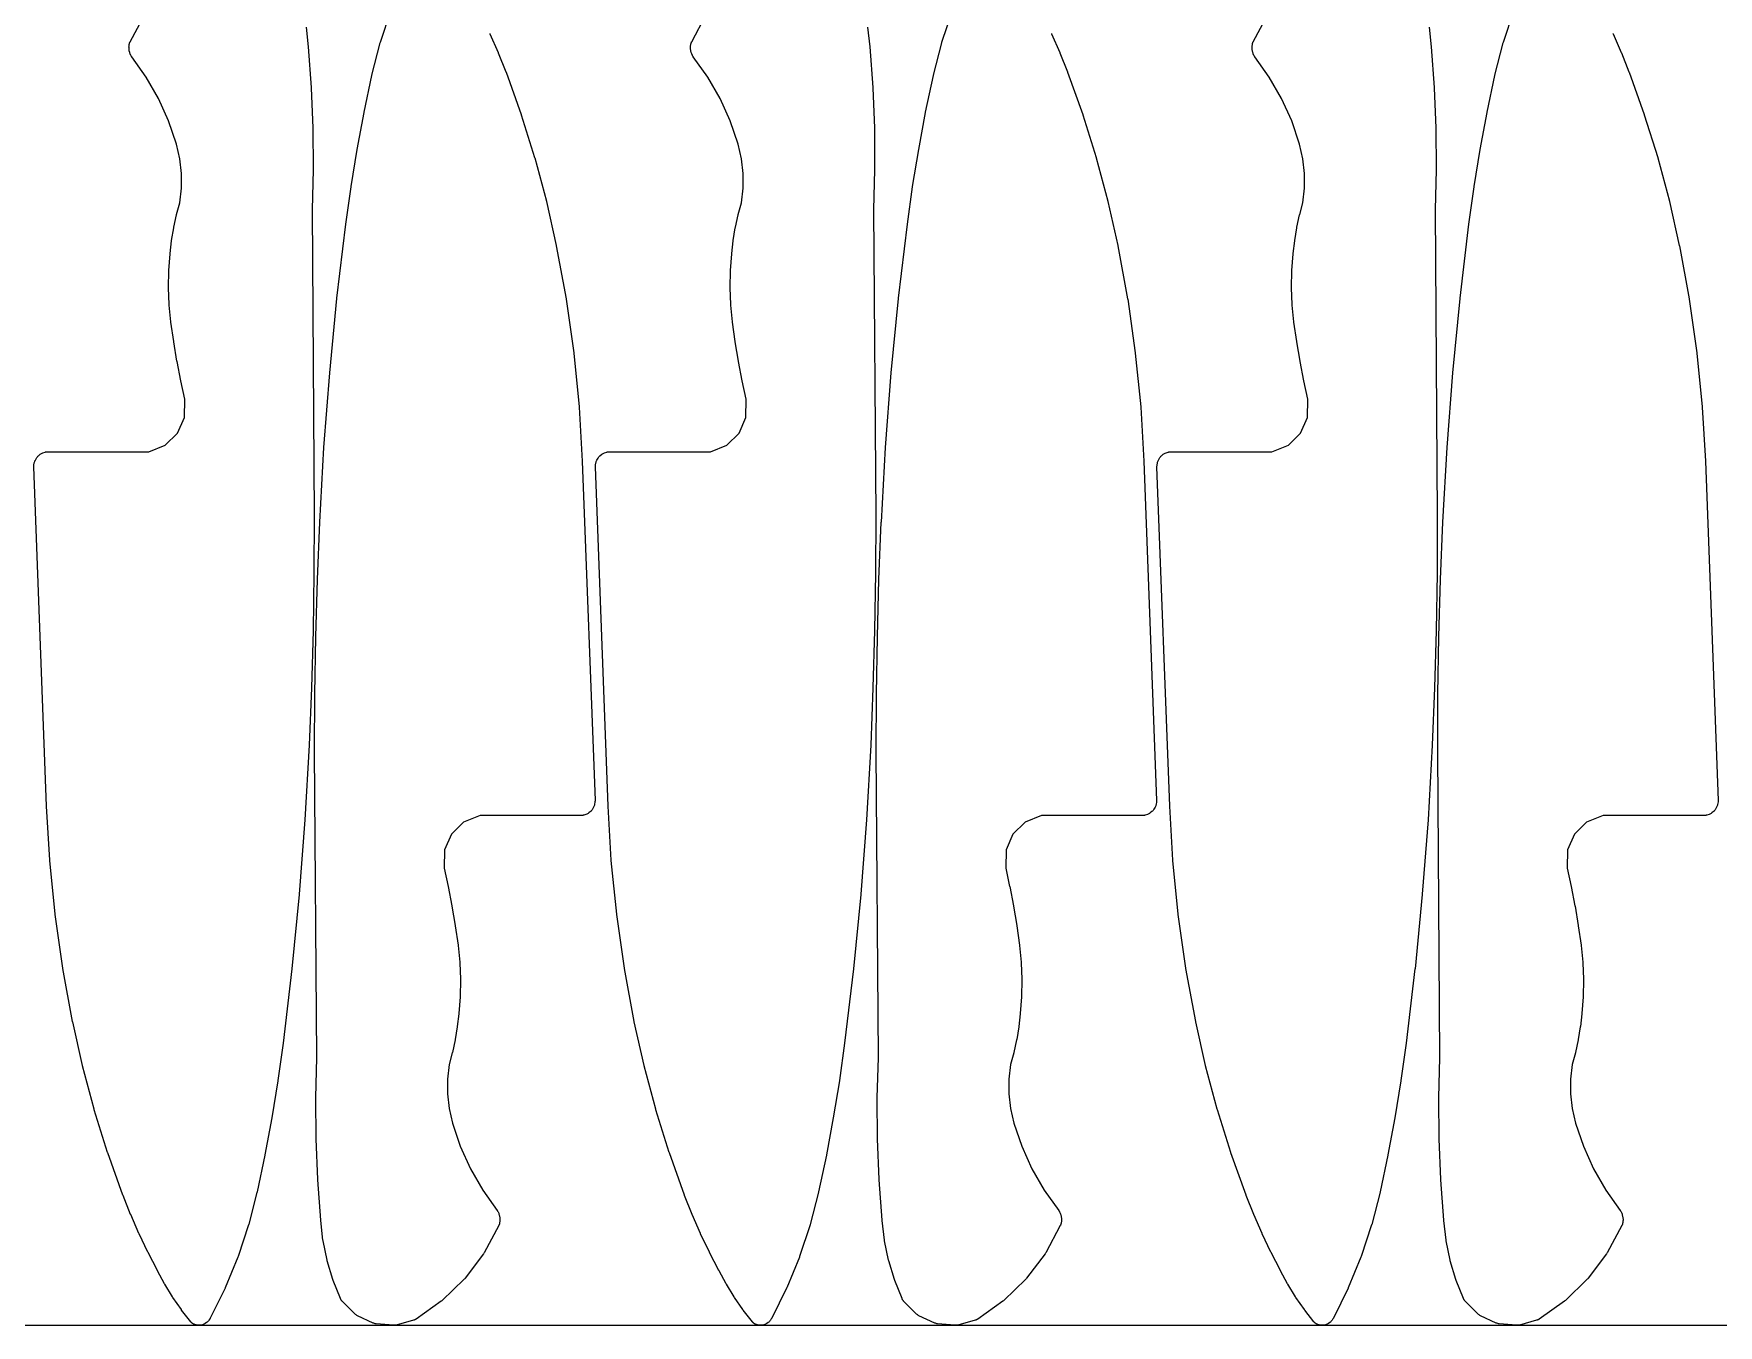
# Model space of a CAD drawing. Header units: metres. Extents: x 0 to 3000, y 0 to 1240.
# Drawn here: x 1806.1 to 2207.4, y 0 to 307.8 of the extents above; entities that cross this region are included whole.
import ezdxf

# ---------------------------------------------------------------- set-up
doc = ezdxf.new("R2010")
doc.units = ezdxf.units.M

msp = doc.modelspace()

# ---------------------------------------------------------------- linework, layer by layer
at = {"color": 7}
msp.add_lwpolyline([(0, 0), (3000, 0), (3000, 1240), (0, 1240), (0, 0)], close=True, dxfattribs=at)
at = {"color": 1}
for points in [[(1914.73, 307.82), (1914.76, 307.76), (1916.72, 303.29), (1916.75, 303.23), (1918.56, 298.7), (1918.57, 298.66), (1918.59, 298.63), (1922.19, 288.56), (1922.22, 288.48), (1925.41, 278.27), (1925.43, 278.19), (1928.2, 267.86), (1928.22, 267.78), (1930.55, 257.34), (1930.56, 257.31), (1930.57, 257.27), (1932.9, 244.6), (1932.91, 244.52), (1934.72, 231.78), (1934.73, 231.7), (1936.01, 218.89), (1936.02, 218.8), (1936.76, 205.95), (1936.76, 205.93), (1936.77, 205.91), (1939.79, 125.08), (1939.79, 124.99), (1939.79, 124.9), (1939.79, 124.89), (1939.79, 124.89), (1939.78, 124.8), (1939.77, 124.71), (1939.69, 124.15), (1939.65, 123.97), (1939.6, 123.79), (1939.53, 123.62), (1939.44, 123.46), (1939.17, 122.99), (1939.08, 122.83), (1938.96, 122.69), (1938.84, 122.56), (1938.7, 122.43), (1938.29, 122.09), (1938.14, 121.98), (1937.98, 121.89), (1937.81, 121.81), (1937.63, 121.74), (1937.1, 121.57), (1937.09, 121.56), (1937.07, 121.56), (1936.99, 121.54), (1936.91, 121.52), (1936.9, 121.52), (1936.88, 121.51), (1936.8, 121.5), (1936.72, 121.49), (1936.7, 121.48), (1936.69, 121.48), (1936.6, 121.48), (1936.52, 121.47), (1936.51, 121.47), (1936.49, 121.47), (1912.4, 121.47), (1908.48, 119.89), (1908.48, 119.89), (1905.58, 117.05), (1903.95, 113.33), (1903.85, 108.95), (1904.8, 104.59), (1904.81, 104.55), (1905.7, 99.94), (1905.7, 99.89), (1906.48, 95.26), (1906.49, 95.22), (1907.16, 90.57), (1907.16, 90.53), (1907.17, 90.49), (1907.56, 86.54), (1907.57, 86.42), (1907.73, 82.46), (1907.73, 82.34), (1907.65, 78.38), (1907.65, 78.26), (1907.33, 74.31), (1907.32, 74.28), (1907.32, 74.25), (1906.98, 71.22), (1906.97, 71.11), (1906.48, 68.11), (1906.46, 68.01), (1905.81, 65.03), (1905.79, 64.93), (1905.03, 62.13), (1904.63, 58.67), (1904.63, 55.15), (1905.02, 51.66), (1905.8, 48.21), (1907.69, 42.66), (1910.11, 37.32), (1913.03, 32.24), (1916.49, 27.38), (1916.54, 27.3), (1916.59, 27.22), (1916.59, 27.22), (1916.6, 27.21), (1916.64, 27.13), (1916.68, 27.05), (1916.84, 26.69), (1916.91, 26.52), (1916.97, 26.34), (1917.06, 25.96), (1917.1, 25.78), (1917.12, 25.6), (1917.14, 25.21), (1917.14, 25.02), (1917.12, 24.83), (1917.07, 24.45), (1917.06, 24.38), (1917.05, 24.32), (1917.04, 24.28), (1917.04, 24.25), (1917.02, 24.19), (1917, 24.13), (1916.99, 24.1), (1916.98, 24.06), (1916.96, 24), (1916.94, 23.94), (1916.92, 23.91), (1916.91, 23.88), (1916.88, 23.82), (1916.85, 23.76), (1913.39, 17.3), (1913.32, 17.17), (1913.23, 17.04), (1908.84, 11.22), (1908.74, 11.11), (1908.64, 10.99), (1903.41, 5.92), (1903.3, 5.81), (1903.17, 5.72), (1897.19, 1.48), (1897.14, 1.45), (1897.1, 1.42), (1897.06, 1.4), (1897.03, 1.38), (1896.98, 1.35), (1896.93, 1.32), (1896.89, 1.31), (1896.85, 1.29), (1896.8, 1.27), (1896.75, 1.25), (1896.71, 1.23), (1896.67, 1.22), (1896.61, 1.2), (1896.56, 1.19), (1892.44, 0.07), (1892.27, 0.03), (1892.1, 0.01), (1891.92, 0), (1891.75, 0.01), (1887.62, 0.37), (1887.45, 0.39), (1887.28, 0.43), (1887.11, 0.48), (1886.96, 0.55), (1883.19, 2.28), (1883.04, 2.37), (1882.89, 2.46), (1882.75, 2.57), (1882.62, 2.68), (1879.6, 5.7), (1879.6, 5.7), (1879.59, 5.71), (1879.53, 5.78), (1879.47, 5.84), (1879.47, 5.85), (1879.46, 5.86), (1879.41, 5.93), (1879.35, 6), (1879.35, 6.01), (1879.35, 6.01), (1879.3, 6.09), (1879.25, 6.17), (1879.25, 6.18), (1879.25, 6.18), (1879.21, 6.27), (1879.17, 6.35), (1879.17, 6.35), (1879.16, 6.36), (1877.4, 10.7), (1877.34, 10.88), (1875.98, 15.35), (1875.94, 15.53), (1875, 20.11), (1874.97, 20.29), (1874.45, 24.95), (1874.45, 24.99), (1874.44, 25.02), (1873.73, 34.67), (1873.73, 34.74), (1873.33, 44.41), (1873.33, 44.47), (1873.27, 54.15), (1873.27, 54.21), (1873.52, 63.85), (1873, 136.73), (1873, 136.74), (1873, 136.75), (1873.06, 150.4), (1873.06, 150.42), (1873.28, 164.06), (1873.28, 164.09), (1873.67, 177.72), (1873.67, 177.75), (1874.22, 191.38), (1874.22, 191.4), (1874.22, 191.41), (1875.22, 209.18), (1875.22, 209.22), (1876.58, 226.95), (1876.59, 226.99), (1878.32, 244.7), (1878.32, 244.74), (1880.42, 262.41), (1880.43, 262.43), (1880.43, 262.45), (1881.68, 271.32), (1881.68, 271.36), (1883.13, 280.2), (1883.13, 280.24), (1884.78, 289.05), (1884.78, 289.09), (1886.62, 297.86), (1886.63, 297.9), (1886.64, 297.94), (1888.62, 305.61), (1888.66, 305.75), (1891.15, 313.25)], [(2048.52, 307.82), (2048.55, 307.76), (2050.51, 303.29), (2050.53, 303.23), (2052.35, 298.7), (2052.36, 298.66), (2052.37, 298.63), (2055.98, 288.56), (2056.01, 288.48), (2059.19, 278.27), (2059.22, 278.19), (2061.98, 267.86), (2062, 267.78), (2064.34, 257.34), (2064.35, 257.31), (2064.35, 257.27), (2066.69, 244.6), (2066.7, 244.52), (2068.51, 231.78), (2068.52, 231.7), (2069.8, 218.89), (2069.8, 218.8), (2070.55, 205.95), (2070.55, 205.93), (2070.55, 205.91), (2073.58, 125.08), (2073.58, 124.99), (2073.58, 124.9), (2073.58, 124.89), (2073.58, 124.89), (2073.57, 124.8), (2073.56, 124.71), (2073.48, 124.15), (2073.44, 123.97), (2073.39, 123.79), (2073.32, 123.62), (2073.23, 123.46), (2072.96, 122.99), (2072.86, 122.83), (2072.75, 122.69), (2072.63, 122.56), (2072.49, 122.43), (2072.07, 122.09), (2071.92, 121.98), (2071.76, 121.89), (2071.59, 121.81), (2071.42, 121.74), (2070.89, 121.57), (2070.87, 121.56), (2070.86, 121.56), (2070.78, 121.54), (2070.7, 121.52), (2070.68, 121.52), (2070.67, 121.51), (2070.59, 121.5), (2070.5, 121.49), (2070.49, 121.48), (2070.47, 121.48), (2070.39, 121.48), (2070.31, 121.47), (2070.29, 121.47), (2070.28, 121.47), (2046.19, 121.47), (2042.27, 119.89), (2042.27, 119.89), (2039.37, 117.05), (2037.74, 113.33), (2037.64, 108.95), (2038.58, 104.59), (2038.59, 104.55), (2039.48, 99.94), (2039.49, 99.89), (2040.27, 95.26), (2040.27, 95.22), (2040.94, 90.57), (2040.95, 90.53), (2040.95, 90.49), (2041.35, 86.54), (2041.36, 86.42), (2041.52, 82.46), (2041.52, 82.34), (2041.44, 78.38), (2041.43, 78.26), (2041.11, 74.31), (2041.11, 74.28), (2041.11, 74.25), (2040.77, 71.22), (2040.76, 71.11), (2040.26, 68.11), (2040.24, 68.01), (2039.6, 65.03), (2039.57, 64.93), (2038.81, 62.13), (2038.42, 58.67), (2038.42, 55.15), (2038.81, 51.66), (2039.59, 48.21), (2041.48, 42.66), (2043.9, 37.32), (2046.82, 32.24), (2050.28, 27.38), (2050.33, 27.3), (2050.38, 27.22), (2050.38, 27.22), (2050.38, 27.21), (2050.43, 27.13), (2050.47, 27.05), (2050.63, 26.69), (2050.7, 26.52), (2050.75, 26.34), (2050.85, 25.96), (2050.88, 25.78), (2050.9, 25.6), (2050.92, 25.21), (2050.93, 25.02), (2050.91, 24.83), (2050.86, 24.45), (2050.85, 24.38), (2050.84, 24.32), (2050.83, 24.28), (2050.82, 24.25), (2050.81, 24.19), (2050.79, 24.13), (2050.78, 24.1), (2050.77, 24.06), (2050.75, 24), (2050.72, 23.94), (2050.71, 23.91), (2050.7, 23.88), (2050.67, 23.82), (2050.64, 23.76), (2047.18, 17.3), (2047.1, 17.17), (2047.01, 17.04), (2042.63, 11.22), (2042.53, 11.11), (2042.42, 10.99), (2037.2, 5.92), (2037.08, 5.81), (2036.96, 5.72), (2030.98, 1.48), (2030.93, 1.45), (2030.88, 1.42), (2030.85, 1.4), (2030.81, 1.38), (2030.76, 1.35), (2030.71, 1.32), (2030.68, 1.31), (2030.64, 1.29), (2030.59, 1.27), (2030.53, 1.25), (2030.49, 1.23), (2030.46, 1.22), (2030.4, 1.2), (2030.35, 1.19), (2026.23, 0.07), (2026.06, 0.03), (2025.88, 0.01), (2025.71, 0), (2025.53, 0.01), (2021.41, 0.37), (2021.23, 0.39), (2021.07, 0.43), (2020.9, 0.48), (2020.74, 0.55), (2016.98, 2.28), (2016.82, 2.37), (2016.67, 2.46), (2016.54, 2.57), (2016.41, 2.68), (2013.39, 5.7), (2013.38, 5.7), (2013.38, 5.71), (2013.32, 5.78), (2013.26, 5.84), (2013.25, 5.85), (2013.25, 5.86), (2013.19, 5.93), (2013.14, 6), (2013.14, 6.01), (2013.13, 6.01), (2013.09, 6.09), (2013.04, 6.17), (2013.04, 6.18), (2013.03, 6.18), (2012.99, 6.27), (2012.96, 6.35), (2012.95, 6.35), (2012.95, 6.36), (2011.19, 10.7), (2011.12, 10.88), (2009.77, 15.35), (2009.72, 15.53), (2008.78, 20.11), (2008.75, 20.29), (2008.24, 24.95), (2008.23, 24.99), (2008.23, 25.02), (2007.51, 34.67), (2007.51, 34.74), (2007.12, 44.41), (2007.12, 44.47), (2007.05, 54.15), (2007.05, 54.21), (2007.31, 63.85), (2006.79, 136.73), (2006.79, 136.74), (2006.79, 136.75), (2006.85, 150.4), (2006.85, 150.42), (2007.07, 164.06), (2007.07, 164.09), (2007.45, 177.72), (2007.45, 177.75), (2008, 191.38), (2008.01, 191.4), (2008.01, 191.41), (2009, 209.18), (2009.01, 209.22), (2010.37, 226.95), (2010.37, 226.99), (2012.11, 244.7), (2012.11, 244.74), (2014.21, 262.41), (2014.21, 262.43), (2014.21, 262.45), (2015.46, 271.32), (2015.47, 271.36), (2016.91, 280.2), (2016.92, 280.24), (2018.56, 289.05), (2018.57, 289.09), (2020.41, 297.86), (2020.42, 297.9), (2020.43, 297.94), (2022.4, 305.61), (2022.44, 305.75), (2024.94, 313.25)], [(2182.31, 307.82), (2182.33, 307.76), (2184.29, 303.29), (2184.32, 303.23), (2186.13, 298.7), (2186.14, 298.66), (2186.16, 298.63), (2189.77, 288.56), (2189.79, 288.48), (2192.98, 278.27), (2193, 278.19), (2195.77, 267.86), (2195.79, 267.78), (2198.13, 257.34), (2198.13, 257.31), (2198.14, 257.27), (2200.47, 244.6), (2200.49, 244.52), (2202.29, 231.78), (2202.3, 231.7), (2203.58, 218.89), (2203.59, 218.8), (2204.34, 205.95), (2204.34, 205.93), (2204.34, 205.91), (2207.37, 125.08), (2207.37, 124.99), (2207.37, 124.9), (2207.36, 124.89), (2207.36, 124.89), (2207.35, 124.8), (2207.35, 124.71), (2207.26, 124.15), (2207.22, 123.97), (2207.17, 123.79), (2207.1, 123.62), (2207.02, 123.46), (2206.75, 122.99), (2206.65, 122.83), (2206.54, 122.69), (2206.41, 122.56), (2206.28, 122.43), (2205.86, 122.09), (2205.71, 121.98), (2205.55, 121.89), (2205.38, 121.81), (2205.21, 121.74), (2204.67, 121.57), (2204.66, 121.56), (2204.64, 121.56), (2204.56, 121.54), (2204.48, 121.52), (2204.47, 121.52), (2204.45, 121.51), (2204.37, 121.5), (2204.29, 121.49), (2204.27, 121.48), (2204.26, 121.48), (2204.18, 121.48), (2204.09, 121.47), (2204.08, 121.47), (2204.06, 121.47), (2179.97, 121.47), (2176.05, 119.89), (2176.05, 119.89), (2173.16, 117.05), (2171.52, 113.33), (2171.42, 108.95), (2172.37, 104.59), (2172.38, 104.55), (2173.27, 99.94), (2173.28, 99.89), (2174.05, 95.26), (2174.06, 95.22), (2174.73, 90.57), (2174.73, 90.53), (2174.74, 90.49), (2175.14, 86.54), (2175.15, 86.42), (2175.3, 82.46), (2175.31, 82.34), (2175.22, 78.38), (2175.22, 78.26), (2174.9, 74.31), (2174.89, 74.28), (2174.89, 74.25), (2174.56, 71.22), (2174.54, 71.11), (2174.05, 68.11), (2174.03, 68.01), (2173.38, 65.03), (2173.36, 64.93), (2172.6, 62.13), (2172.21, 58.67), (2172.2, 55.15), (2172.59, 51.66), (2173.38, 48.21), (2175.27, 42.66), (2177.68, 37.32), (2180.6, 32.24), (2184.06, 27.38), (2184.11, 27.3), (2184.16, 27.22), (2184.17, 27.22), (2184.17, 27.21), (2184.21, 27.13), (2184.25, 27.05), (2184.42, 26.69), (2184.49, 26.52), (2184.54, 26.34), (2184.63, 25.96), (2184.67, 25.78), (2184.69, 25.6), (2184.71, 25.21), (2184.71, 25.02), (2184.7, 24.83), (2184.64, 24.45), (2184.63, 24.38), (2184.62, 24.32), (2184.62, 24.28), (2184.61, 24.25), (2184.59, 24.19), (2184.58, 24.13), (2184.56, 24.1), (2184.56, 24.06), (2184.53, 24), (2184.51, 23.94), (2184.5, 23.91), (2184.48, 23.88), (2184.45, 23.82), (2184.43, 23.76), (2180.97, 17.3), (2180.89, 17.17), (2180.8, 17.04), (2176.41, 11.22), (2176.32, 11.11), (2176.21, 10.99), (2170.98, 5.92), (2170.87, 5.81), (2170.75, 5.72), (2164.76, 1.48), (2164.72, 1.45), (2164.67, 1.42), (2164.63, 1.4), (2164.6, 1.38), (2164.55, 1.35), (2164.5, 1.32), (2164.46, 1.31), (2164.42, 1.29), (2164.37, 1.27), (2164.32, 1.25), (2164.28, 1.23), (2164.24, 1.22), (2164.19, 1.2), (2164.13, 1.19), (2160.02, 0.07), (2159.84, 0.03), (2159.67, 0.01), (2159.49, 0), (2159.32, 0.01), (2155.19, 0.37), (2155.02, 0.39), (2154.85, 0.43), (2154.69, 0.48), (2154.53, 0.55), (2150.77, 2.28), (2150.61, 2.37), (2150.46, 2.46), (2150.32, 2.57), (2150.19, 2.68), (2147.17, 5.7), (2147.17, 5.7), (2147.16, 5.71), (2147.1, 5.78), (2147.04, 5.84), (2147.04, 5.85), (2147.03, 5.86), (2146.98, 5.93), (2146.93, 6), (2146.92, 6.01), (2146.92, 6.01), (2146.87, 6.09), (2146.82, 6.17), (2146.82, 6.18), (2146.82, 6.18), (2146.78, 6.27), (2146.74, 6.35), (2146.74, 6.35), (2146.74, 6.36), (2144.97, 10.7), (2144.91, 10.88), (2143.55, 15.35), (2143.51, 15.53), (2142.57, 20.11), (2142.54, 20.29), (2142.02, 24.95), (2142.02, 24.99), (2142.02, 25.02), (2141.3, 34.67), (2141.3, 34.74), (2140.91, 44.41), (2140.9, 44.47), (2140.84, 54.15), (2140.84, 54.21), (2141.1, 63.85), (2140.57, 136.73), (2140.57, 136.74), (2140.57, 136.75), (2140.63, 150.4), (2140.63, 150.42), (2140.85, 164.06), (2140.85, 164.09), (2141.24, 177.72), (2141.24, 177.75), (2141.79, 191.38), (2141.79, 191.4), (2141.79, 191.41), (2142.79, 209.18), (2142.79, 209.22), (2144.16, 226.95), (2144.16, 226.99), (2145.89, 244.7), (2145.9, 244.74), (2147.99, 262.41), (2148, 262.43), (2148, 262.45), (2149.25, 271.32), (2149.25, 271.36), (2150.7, 280.2), (2150.71, 280.24), (2152.35, 289.05), (2152.36, 289.09), (2154.19, 297.86), (2154.2, 297.9), (2154.21, 297.94), (2156.19, 305.61), (2156.23, 305.75), (2158.72, 313.25)], [(1870.94, 309.37), (1871.45, 304.71), (1871.46, 304.67), (1871.46, 304.64), (1872.17, 294.99), (1872.18, 294.92), (1872.57, 285.25), (1872.57, 285.19), (1872.64, 275.52), (1872.64, 275.45), (1872.38, 265.81), (1872.9, 192.93), (1872.9, 192.92), (1872.9, 192.91), (1872.84, 179.26), (1872.84, 179.24), (1872.62, 165.6), (1872.62, 165.57), (1872.24, 151.94), (1872.24, 151.91), (1871.69, 138.28), (1871.68, 138.26), (1871.68, 138.25), (1870.69, 120.49), (1870.68, 120.44), (1869.32, 102.71), (1869.32, 102.67), (1867.58, 84.96), (1867.58, 84.92), (1865.48, 67.25), (1865.48, 67.23), (1865.48, 67.21), (1864.23, 58.34), (1864.22, 58.3), (1862.78, 49.46), (1862.77, 49.42), (1861.13, 40.61), (1861.12, 40.57), (1859.28, 31.81), (1859.27, 31.76), (1859.26, 31.72), (1857.29, 24.05), (1857.25, 23.91), (1854.75, 16.41), (1854.71, 16.28), (1851.7, 8.96), (1851.64, 8.84), (1848.14, 1.73), (1848.13, 1.71), (1848.12, 1.69), (1848.08, 1.63), (1848.04, 1.56), (1848.03, 1.54), (1848.02, 1.52), (1847.8, 1.2), (1847.69, 1.04), (1847.56, 0.9), (1847.42, 0.76), (1847.26, 0.64), (1846.95, 0.43), (1846.79, 0.33), (1846.62, 0.25), (1846.44, 0.18), (1846.26, 0.13), (1845.89, 0.05), (1845.7, 0.01), (1845.5, 0), (1845.31, 0), (1845.12, 0.03), (1844.73, 0.09), (1844.68, 0.11), (1844.63, 0.11), (1844.59, 0.13), (1844.54, 0.14), (1844.49, 0.15), (1844.44, 0.17), (1844.4, 0.18), (1844.35, 0.2), (1844.31, 0.22), (1844.26, 0.24), (1844.22, 0.26), (1844.18, 0.28), (1844.13, 0.3), (1844.08, 0.33), (1844.04, 0.35), (1844, 0.37), (1843.96, 0.4), (1843.92, 0.43), (1843.88, 0.46), (1843.84, 0.49), (1843.8, 0.52), (1843.76, 0.55), (1843.73, 0.58), (1843.69, 0.61), (1843.66, 0.65), (1843.62, 0.69), (1843.59, 0.72), (1843.56, 0.76), (1843.53, 0.8), (1843.49, 0.84), (1841.31, 3.64), (1841.24, 3.73), (1839.21, 6.66), (1839.15, 6.75), (1837.3, 9.78), (1837.24, 9.88), (1835.56, 13.02), (1835.55, 13.03), (1835.54, 13.05), (1833.3, 17.38), (1833.27, 17.44), (1831.17, 21.84), (1831.14, 21.9), (1829.18, 26.37), (1829.16, 26.43), (1827.34, 30.96), (1827.33, 31), (1827.32, 31.03), (1823.71, 41.1), (1823.68, 41.18), (1820.5, 51.39), (1820.47, 51.47), (1817.71, 61.8), (1817.69, 61.88), (1815.35, 72.32), (1815.34, 72.35), (1815.34, 72.39), (1813, 85.06), (1812.99, 85.14), (1811.18, 97.88), (1811.17, 97.97), (1809.89, 110.77), (1809.89, 110.86), (1809.14, 123.71), (1809.14, 123.73), (1809.14, 123.75), (1806.11, 204.58), (1806.11, 204.67), (1806.11, 204.76), (1806.11, 204.77), (1806.11, 204.77), (1806.12, 204.86), (1806.13, 204.95), (1806.21, 205.51), (1806.25, 205.69), (1806.3, 205.87), (1806.37, 206.04), (1806.46, 206.21), (1806.73, 206.67), (1806.83, 206.83), (1806.94, 206.97), (1807.06, 207.1), (1807.2, 207.23), (1807.62, 207.57), (1807.77, 207.68), (1807.93, 207.77), (1808.1, 207.86), (1808.27, 207.92), (1808.8, 208.09), (1808.82, 208.1), (1808.83, 208.1), (1808.91, 208.12), (1808.99, 208.14), (1809.01, 208.15), (1809.02, 208.15), (1809.1, 208.16), (1809.18, 208.18), (1809.2, 208.18), (1809.22, 208.18), (1809.3, 208.18), (1809.38, 208.19), (1809.4, 208.19), (1809.41, 208.19), (1833.5, 208.19), (1837.42, 209.77), (1837.42, 209.77), (1840.32, 212.62), (1841.95, 216.33), (1842.05, 220.71), (1841.1, 225.07), (1841.1, 225.11), (1840.21, 229.72), (1840.2, 229.77), (1839.42, 234.4), (1839.41, 234.44), (1838.75, 239.09), (1838.74, 239.13), (1838.74, 239.17), (1838.34, 243.12), (1838.33, 243.24), (1838.17, 247.2), (1838.17, 247.32), (1838.25, 251.28), (1838.26, 251.4), (1838.58, 255.35), (1838.58, 255.38), (1838.58, 255.41), (1838.92, 258.44), (1838.93, 258.55), (1839.43, 261.55), (1839.45, 261.66), (1840.09, 264.63), (1840.12, 264.73), (1840.88, 267.53), (1841.27, 270.99), (1841.27, 274.51), (1840.88, 278), (1840.1, 281.45), (1838.21, 287), (1835.79, 292.34), (1832.87, 297.42), (1829.41, 302.28), (1829.36, 302.36), (1829.31, 302.44), (1829.31, 302.44), (1829.31, 302.45), (1829.26, 302.53), (1829.22, 302.61), (1829.06, 302.97), (1828.99, 303.14), (1828.94, 303.32), (1828.84, 303.7), (1828.81, 303.88), (1828.79, 304.06), (1828.77, 304.45), (1828.76, 304.64), (1828.78, 304.83), (1828.83, 305.21), (1828.84, 305.28), (1828.85, 305.35), (1828.86, 305.38), (1828.87, 305.41), (1828.88, 305.47), (1828.9, 305.54), (1828.91, 305.57), (1828.92, 305.6), (1828.94, 305.66), (1828.97, 305.72), (1828.98, 305.75), (1828.99, 305.78), (1829.02, 305.84), (1829.05, 305.9), (1832.51, 312.36)], [(2004.72, 309.37), (2005.24, 304.71), (2005.24, 304.67), (2005.25, 304.64), (2005.96, 294.99), (2005.96, 294.92), (2006.36, 285.25), (2006.36, 285.19), (2006.42, 275.52), (2006.42, 275.45), (2006.17, 265.81), (2006.69, 192.93), (2006.69, 192.92), (2006.69, 192.91), (2006.63, 179.26), (2006.63, 179.24), (2006.41, 165.6), (2006.41, 165.57), (2006.02, 151.94), (2006.02, 151.91), (2005.47, 138.28), (2005.47, 138.26), (2005.47, 138.25), (2004.47, 120.49), (2004.47, 120.44), (2003.11, 102.71), (2003.1, 102.67), (2001.37, 84.96), (2001.37, 84.92), (1999.27, 67.25), (1999.26, 67.23), (1999.26, 67.21), (1998.01, 58.34), (1998.01, 58.3), (1996.56, 49.46), (1996.56, 49.42), (1994.91, 40.61), (1994.91, 40.57), (1993.07, 31.81), (1993.06, 31.76), (1993.05, 31.72), (1991.07, 24.05), (1991.03, 23.91), (1988.54, 16.41), (1988.49, 16.28), (1985.49, 8.96), (1985.43, 8.84), (1981.92, 1.73), (1981.91, 1.71), (1981.9, 1.69), (1981.86, 1.63), (1981.83, 1.56), (1981.81, 1.54), (1981.8, 1.52), (1981.59, 1.2), (1981.48, 1.04), (1981.35, 0.9), (1981.2, 0.76), (1981.05, 0.64), (1980.74, 0.43), (1980.58, 0.33), (1980.41, 0.25), (1980.23, 0.18), (1980.04, 0.13), (1979.68, 0.05), (1979.49, 0.01), (1979.29, 0), (1979.1, 0), (1978.9, 0.03), (1978.52, 0.09), (1978.47, 0.11), (1978.42, 0.11), (1978.37, 0.13), (1978.33, 0.14), (1978.28, 0.15), (1978.23, 0.17), (1978.18, 0.18), (1978.14, 0.2), (1978.09, 0.22), (1978.05, 0.24), (1978, 0.26), (1977.96, 0.28), (1977.92, 0.3), (1977.87, 0.33), (1977.83, 0.35), (1977.79, 0.37), (1977.75, 0.4), (1977.7, 0.43), (1977.67, 0.46), (1977.63, 0.49), (1977.59, 0.52), (1977.55, 0.55), (1977.52, 0.58), (1977.48, 0.61), (1977.44, 0.65), (1977.41, 0.69), (1977.38, 0.72), (1977.35, 0.76), (1977.31, 0.8), (1977.28, 0.84), (1975.09, 3.64), (1975.02, 3.73), (1973, 6.66), (1972.94, 6.75), (1971.08, 9.78), (1971.03, 9.88), (1969.34, 13.02), (1969.34, 13.03), (1969.33, 13.05), (1967.09, 17.38), (1967.06, 17.44), (1964.96, 21.84), (1964.93, 21.9), (1962.97, 26.37), (1962.94, 26.43), (1961.13, 30.96), (1961.12, 31), (1961.1, 31.03), (1957.5, 41.1), (1957.47, 41.18), (1954.28, 51.39), (1954.26, 51.47), (1951.49, 61.8), (1951.47, 61.88), (1949.14, 72.32), (1949.13, 72.35), (1949.12, 72.39), (1946.79, 85.06), (1946.78, 85.14), (1944.97, 97.88), (1944.96, 97.97), (1943.68, 110.77), (1943.67, 110.86), (1942.93, 123.71), (1942.93, 123.73), (1942.92, 123.75), (1939.89, 204.58), (1939.9, 204.67), (1939.9, 204.76), (1939.9, 204.77), (1939.9, 204.77), (1939.91, 204.86), (1939.92, 204.95), (1940, 205.51), (1940.04, 205.69), (1940.09, 205.87), (1940.16, 206.04), (1940.24, 206.21), (1940.52, 206.67), (1940.61, 206.83), (1940.72, 206.97), (1940.85, 207.1), (1940.98, 207.23), (1941.4, 207.57), (1941.55, 207.68), (1941.71, 207.77), (1941.88, 207.86), (1942.06, 207.92), (1942.59, 208.09), (1942.6, 208.1), (1942.62, 208.1), (1942.7, 208.12), (1942.78, 208.14), (1942.79, 208.15), (1942.81, 208.15), (1942.89, 208.16), (1942.97, 208.18), (1942.99, 208.18), (1943, 208.18), (1943.08, 208.18), (1943.17, 208.19), (1943.18, 208.19), (1943.2, 208.19), (1967.29, 208.19), (1971.21, 209.77), (1971.21, 209.77), (1974.11, 212.62), (1975.74, 216.33), (1975.84, 220.71), (1974.89, 225.07), (1974.88, 225.11), (1973.99, 229.72), (1973.99, 229.77), (1973.21, 234.4), (1973.2, 234.44), (1972.53, 239.09), (1972.53, 239.13), (1972.52, 239.17), (1972.12, 243.12), (1972.12, 243.24), (1971.96, 247.2), (1971.96, 247.32), (1972.04, 251.28), (1972.04, 251.4), (1972.36, 255.35), (1972.37, 255.38), (1972.37, 255.41), (1972.71, 258.44), (1972.72, 258.55), (1973.21, 261.55), (1973.23, 261.66), (1973.88, 264.63), (1973.9, 264.73), (1974.66, 267.53), (1975.06, 270.99), (1975.06, 274.51), (1974.67, 278), (1973.89, 281.45), (1971.99, 287), (1969.58, 292.34), (1966.66, 297.42), (1963.2, 302.28), (1963.15, 302.36), (1963.1, 302.44), (1963.1, 302.44), (1963.09, 302.45), (1963.05, 302.53), (1963.01, 302.61), (1962.85, 302.97), (1962.78, 303.14), (1962.72, 303.32), (1962.63, 303.7), (1962.59, 303.88), (1962.57, 304.06), (1962.55, 304.45), (1962.55, 304.64), (1962.57, 304.83), (1962.62, 305.21), (1962.63, 305.28), (1962.64, 305.35), (1962.65, 305.38), (1962.65, 305.41), (1962.67, 305.47), (1962.69, 305.54), (1962.7, 305.57), (1962.71, 305.6), (1962.73, 305.66), (1962.75, 305.72), (1962.77, 305.75), (1962.78, 305.78), (1962.81, 305.84), (1962.84, 305.9), (1966.3, 312.36)], [(2138.51, 309.37), (2139.02, 304.71), (2139.03, 304.67), (2139.03, 304.64), (2139.75, 294.99), (2139.75, 294.92), (2140.14, 285.25), (2140.14, 285.19), (2140.21, 275.52), (2140.21, 275.45), (2139.95, 265.81), (2140.47, 192.93), (2140.47, 192.92), (2140.47, 192.91), (2140.42, 179.26), (2140.42, 179.24), (2140.19, 165.6), (2140.19, 165.57), (2139.81, 151.94), (2139.81, 151.91), (2139.26, 138.28), (2139.26, 138.26), (2139.26, 138.25), (2138.26, 120.49), (2138.26, 120.44), (2136.89, 102.71), (2136.89, 102.67), (2135.16, 84.96), (2135.15, 84.92), (2133.05, 67.25), (2133.05, 67.23), (2133.05, 67.21), (2131.8, 58.34), (2131.79, 58.3), (2130.35, 49.46), (2130.34, 49.42), (2128.7, 40.61), (2128.69, 40.57), (2126.86, 31.81), (2126.84, 31.76), (2126.83, 31.72), (2124.86, 24.05), (2124.82, 23.91), (2122.32, 16.41), (2122.28, 16.28), (2119.27, 8.96), (2119.21, 8.84), (2115.71, 1.73), (2115.7, 1.71), (2115.69, 1.69), (2115.65, 1.63), (2115.61, 1.56), (2115.6, 1.54), (2115.59, 1.52), (2115.38, 1.2), (2115.26, 1.04), (2115.13, 0.9), (2114.99, 0.76), (2114.83, 0.64), (2114.52, 0.43), (2114.36, 0.33), (2114.19, 0.25), (2114.01, 0.18), (2113.83, 0.13), (2113.46, 0.05), (2113.27, 0.01), (2113.08, 0), (2112.88, 0), (2112.69, 0.03), (2112.3, 0.09), (2112.25, 0.11), (2112.2, 0.11), (2112.16, 0.13), (2112.11, 0.14), (2112.06, 0.15), (2112.01, 0.17), (2111.97, 0.18), (2111.93, 0.2), (2111.88, 0.22), (2111.83, 0.24), (2111.79, 0.26), (2111.75, 0.28), (2111.7, 0.3), (2111.66, 0.33), (2111.62, 0.35), (2111.58, 0.37), (2111.53, 0.4), (2111.49, 0.43), (2111.45, 0.46), (2111.42, 0.49), (2111.38, 0.52), (2111.34, 0.55), (2111.3, 0.58), (2111.27, 0.61), (2111.23, 0.65), (2111.19, 0.69), (2111.16, 0.72), (2111.13, 0.76), (2111.1, 0.8), (2111.07, 0.84), (2108.88, 3.64), (2108.81, 3.73), (2106.79, 6.66), (2106.72, 6.75), (2104.87, 9.78), (2104.81, 9.88), (2103.13, 13.02), (2103.12, 13.03), (2103.11, 13.05), (2100.87, 17.38), (2100.84, 17.44), (2098.74, 21.84), (2098.71, 21.9), (2096.76, 26.37), (2096.73, 26.43), (2094.91, 30.96), (2094.9, 31), (2094.89, 31.03), (2091.28, 41.1), (2091.25, 41.18), (2088.07, 51.39), (2088.04, 51.47), (2085.28, 61.8), (2085.26, 61.88), (2082.92, 72.32), (2082.92, 72.35), (2082.91, 72.39), (2080.57, 85.06), (2080.56, 85.14), (2078.75, 97.88), (2078.74, 97.97), (2077.47, 110.77), (2077.46, 110.86), (2076.71, 123.71), (2076.71, 123.73), (2076.71, 123.75), (2073.68, 204.58), (2073.68, 204.67), (2073.68, 204.76), (2073.68, 204.77), (2073.68, 204.77), (2073.69, 204.86), (2073.7, 204.95), (2073.79, 205.51), (2073.82, 205.69), (2073.88, 205.87), (2073.95, 206.04), (2074.03, 206.21), (2074.3, 206.67), (2074.4, 206.83), (2074.51, 206.97), (2074.63, 207.1), (2074.77, 207.23), (2075.19, 207.57), (2075.34, 207.68), (2075.5, 207.77), (2075.67, 207.86), (2075.84, 207.92), (2076.37, 208.09), (2076.39, 208.1), (2076.4, 208.1), (2076.48, 208.12), (2076.56, 208.14), (2076.58, 208.15), (2076.6, 208.15), (2076.68, 208.16), (2076.76, 208.18), (2076.77, 208.18), (2076.79, 208.18), (2076.87, 208.18), (2076.95, 208.19), (2076.97, 208.19), (2076.99, 208.19), (2101.07, 208.19), (2104.99, 209.77), (2104.99, 209.77), (2107.89, 212.62), (2109.52, 216.33), (2109.62, 220.71), (2108.68, 225.07), (2108.67, 225.11), (2107.78, 229.72), (2107.77, 229.77), (2106.99, 234.4), (2106.99, 234.44), (2106.32, 239.09), (2106.32, 239.13), (2106.31, 239.17), (2105.91, 243.12), (2105.9, 243.24), (2105.74, 247.2), (2105.74, 247.32), (2105.82, 251.28), (2105.83, 251.4), (2106.15, 255.35), (2106.15, 255.38), (2106.16, 255.41), (2106.49, 258.44), (2106.51, 258.55), (2107, 261.55), (2107.02, 261.66), (2107.66, 264.63), (2107.69, 264.73), (2108.45, 267.53), (2108.84, 270.99), (2108.84, 274.51), (2108.45, 278), (2107.67, 281.45), (2105.78, 287), (2103.36, 292.34), (2100.44, 297.42), (2096.98, 302.28), (2096.93, 302.36), (2096.89, 302.44), (2096.88, 302.44), (2096.88, 302.45), (2096.84, 302.53), (2096.79, 302.61), (2096.63, 302.97), (2096.56, 303.14), (2096.51, 303.32), (2096.41, 303.7), (2096.38, 303.88), (2096.36, 304.06), (2096.34, 304.45), (2096.34, 304.64), (2096.35, 304.83), (2096.4, 305.21), (2096.41, 305.28), (2096.42, 305.35), (2096.43, 305.38), (2096.44, 305.41), (2096.46, 305.47), (2096.47, 305.54), (2096.48, 305.57), (2096.49, 305.6), (2096.52, 305.66), (2096.54, 305.72), (2096.55, 305.75), (2096.56, 305.78), (2096.59, 305.84), (2096.62, 305.9), (2100.08, 312.36)]]:
    msp.add_lwpolyline(points, dxfattribs=at)

doc.saveas('drawing.dxf')
